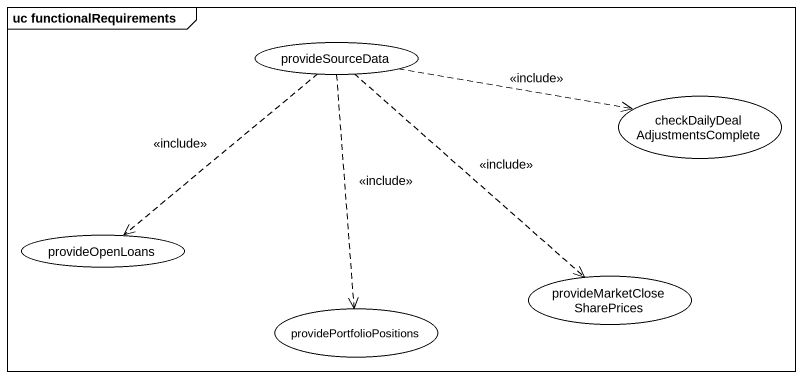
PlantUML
@startuml
mainframe uc functionalRequirements
usecase provideSourceData
usecase "checkDailyDealAdjustmentsComplete" as checkDailyDealAdjustmentsCom
usecase provideOpenLoans
usecase providePortfolioPositions
usecase "provideMarketCloseSharePrices" as provideMarketCloseSharePrice
provideSourceData .right.> checkDailyDealAdjustmentsCom : <<include>>
provideSourceData ..> provideOpenLoans : <<include>>
provideSourceData ..> providePortfolioPositions : <<include>>
provideSourceData ..> provideMarketCloseSharePrice : <<include>>
@enduml
